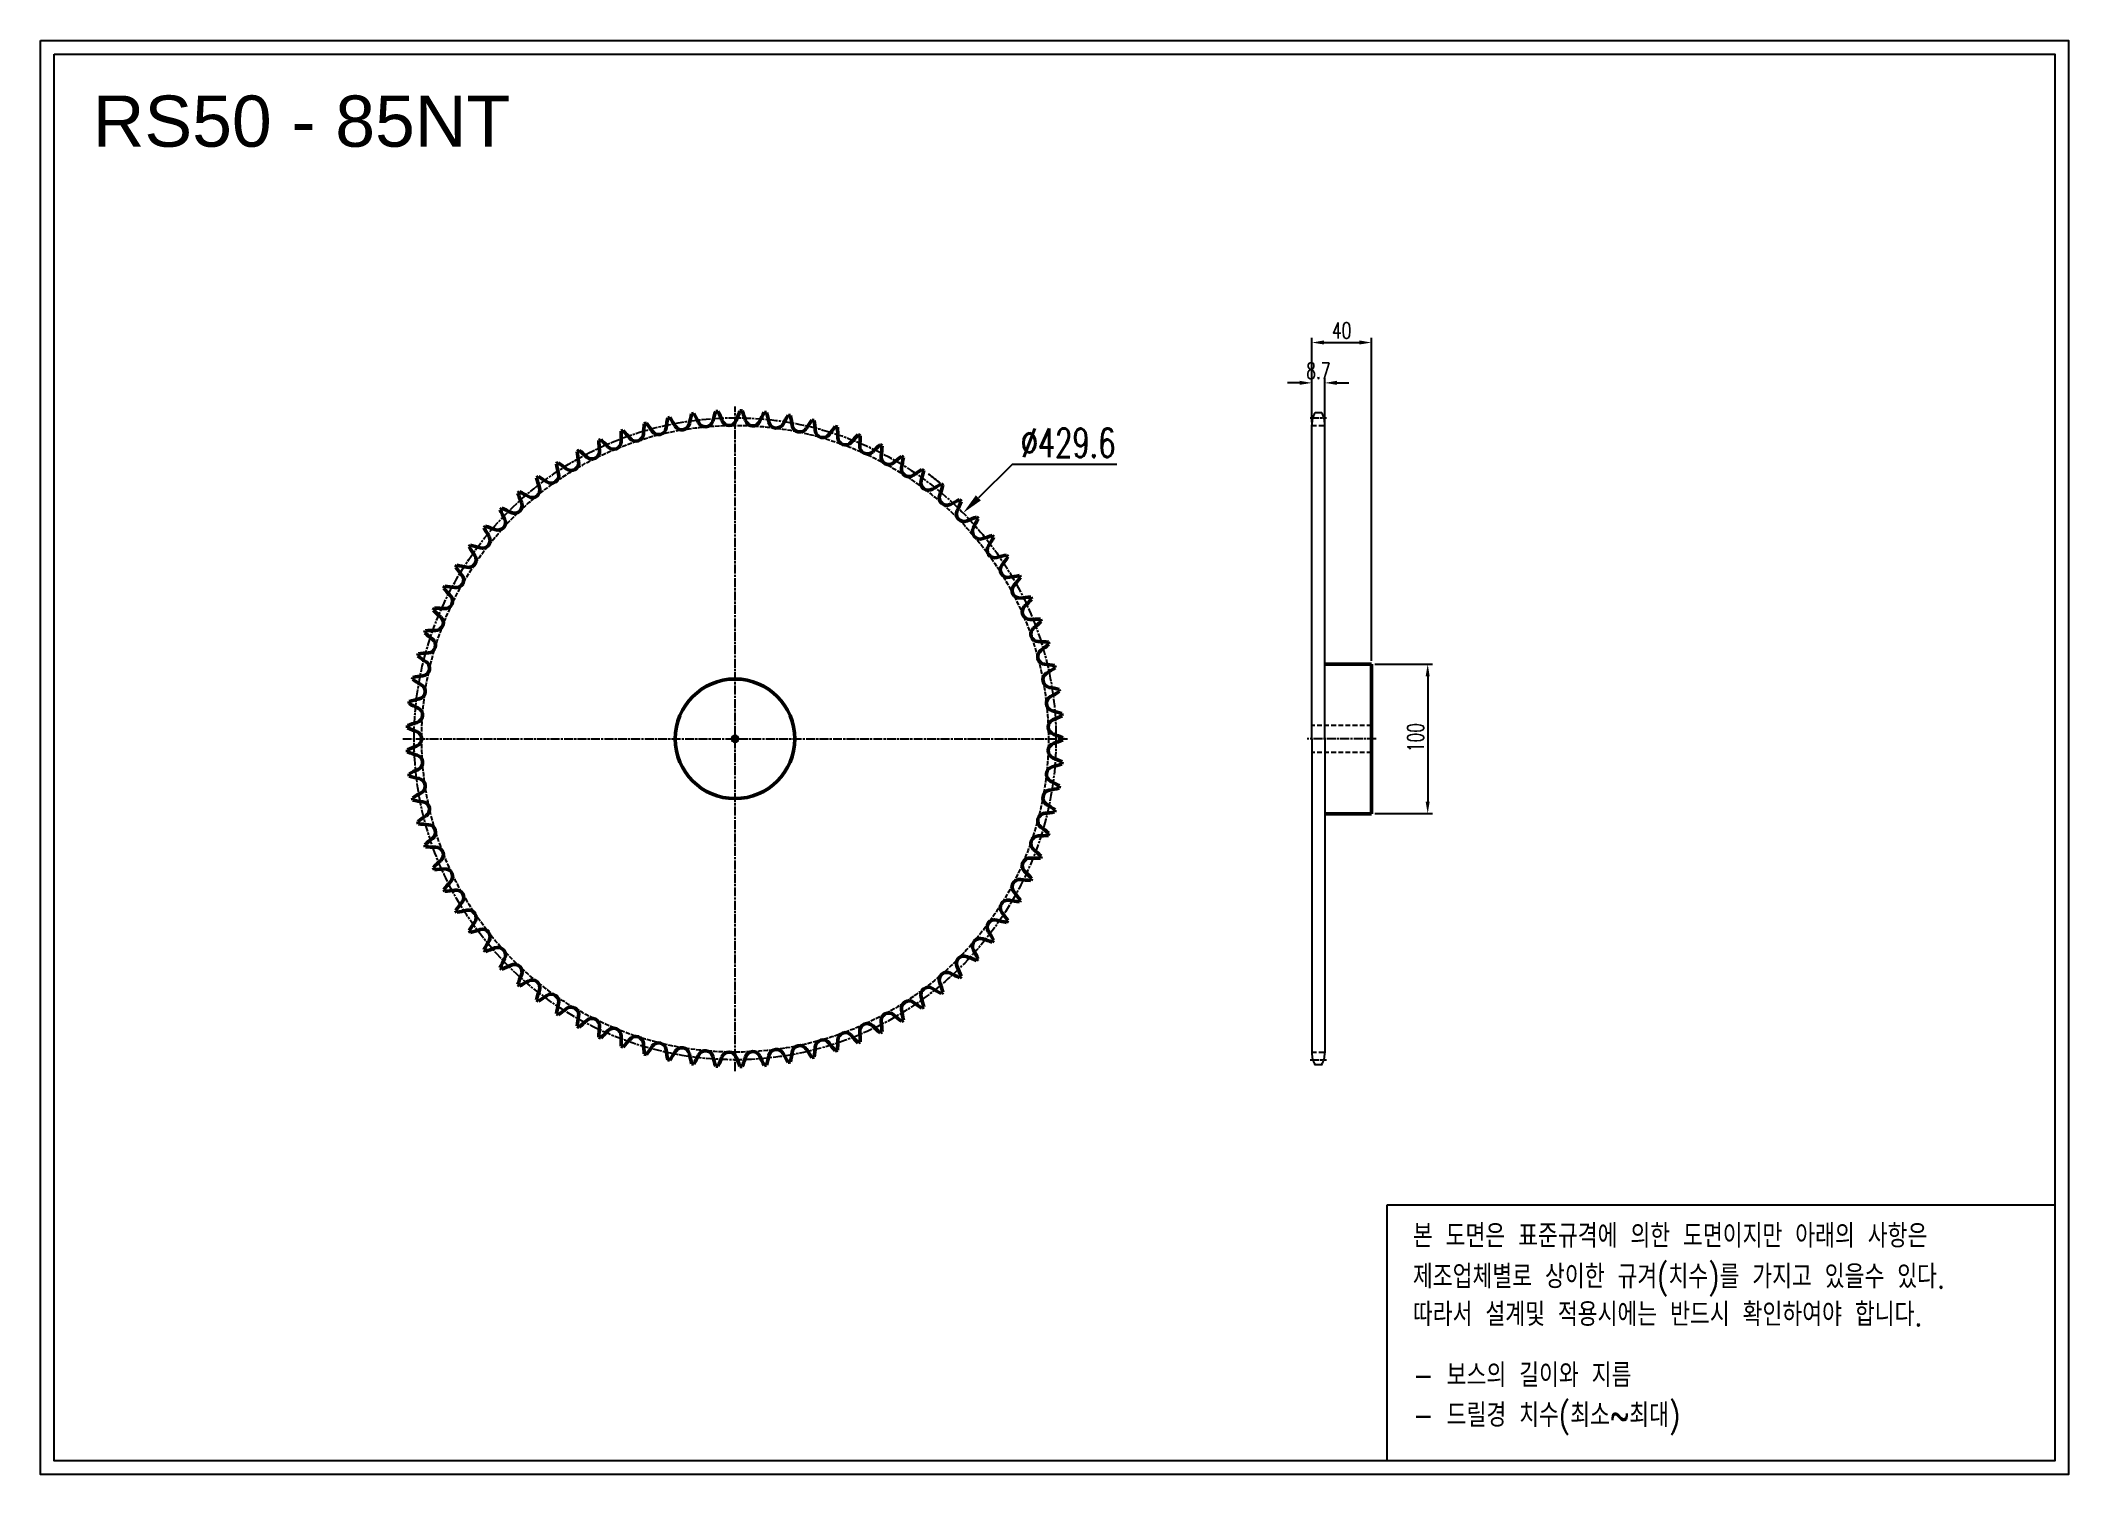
# Model space of a CAD drawing. Header units: millimetres. Extents: x 9383 to 10740, y 4739 to 5699.
import ezdxf

# ---------------------------------------------------------------- set-up
doc = ezdxf.new("R2010")
doc.units = ezdxf.units.MM
for name, pattern in [('AM_ISO02W050', [7.5, 6, -1.5]), ('AM_ISO02W050x2', [3.75, 3, -0.75]), ('AM_ISO08W050', [18, 12, -1.5, 3, -1.5]), ('AM_ISO08W050x2', [9, 6, -0.75, 1.5, -0.75]), ('HIDDEN', [9.525, 6.35, -3.175])]:
    doc.linetypes.add(name, pattern=pattern)
doc.layers.add('13', color=7, linetype='Continuous', lineweight=50, plot=False)
for name, color, linetype, lineweight in [('22', 30, 'AM_ISO08W050', 25), ('23', 40, 'AM_ISO08W050', 25), ('AM_0N', 7, 'Continuous', 50), ('AM_3N', 6, 'AM_ISO02W050', 25), ('VIS', 7, 'Continuous', 50)]:
    doc.layers.add(name, color=color, linetype=linetype, lineweight=lineweight)
doc.layers.add('HL', color=2, linetype='HIDDEN')
doc.layers.add('S-DIM', color=7, linetype='Continuous')
doc.styles.add('HAN', font='ROMANS.shx', dxfattribs={"width": 0.7, "bigfont": 'whgtxt.shx'})
doc.styles.add('HSG', font='SIMPLEX.shx', dxfattribs={"width": 0.7, "bigfont": 'HSG.shx'})
doc.styles.get("Standard").update_dxf_attribs({"font": 'arial.ttf'})
doc.dimstyles.new('APP23', dxfattribs={"dimscale": 4.5, "dimtxt": 2.4, "dimasz": 1.8, "dimexe": 0.7, "dimexo": 0.5, "dimgap": 0.6, "dimtad": 1, "dimtoh": 1, "dimdec": 1, "dimrnd": 0.01, "dimzin": 9, "dimdsep": 46, "dimtxsty": 'HSG', "dimcen": 0, "dimclrd": 1, "dimclre": 1, "dimclrt": 256, "dimazin": 2, "dimtp": 1, "dimtm": 1, "dimtfac": 0.5, "dimtdec": 1, "dimtix": 1, "dimtofl": 0, "dimtmove": 0, "dimatfit": 3, "dimfxl": 0, "dimtvp": 1, "dimtolj": 2, "dimlwd": -1, "dimlwe": -1, "dimarcsym": 0})

# ---------------------------------------------------------------- blocks, each defined once
blk = doc.blocks.new('*D1')
at = {"layer": 'Defpoints', "color": 0, "transparency": 16777216}
for p in [(10242.3, 5469.7), (10233.6, 5441.2), (10242.3, 5441.2)]:
    blk.add_point(p, dxfattribs=at)
at = {"layer": 'S-DIM', "color": 1, "transparency": 16777216}
for p, q in [((10225.5, 5469.7), (10217.4, 5469.7)), ((10233.6, 5443.5), (10233.6, 5472.9)), ((10242.3, 5443.5), (10242.3, 5472.9)), ((10250.4, 5469.7), (10258.5, 5469.7))]:
    blk.add_line(p, q, dxfattribs=at)
for points in [[(10225.5, 5471.1), (10225.5, 5468.4), (10233.6, 5469.7)], [(10250.4, 5471.1), (10250.4, 5468.4), (10242.3, 5469.7)]]:
    blk.add_solid(points, dxfattribs=at)
at = {"layer": 'S-DIM', "transparency": 16777216, "insert": (10238, 5477.8), "char_height": 10.8, "attachment_point": 5, "style": 'HSG'}
blk.add_mtext('\\A2;8.7', dxfattribs=at)
blk = doc.blocks.new('*D2')
at = {"layer": 'Defpoints', "color": 0, "transparency": 16777216}
for p in [(10273.6, 5496.7), (10233.6, 5441.2), (10273.6, 5281.4)]:
    blk.add_point(p, dxfattribs=at)
at = {"layer": 'S-DIM', "color": 1, "transparency": 16777216}
for p, q in [((10233.6, 5443.5), (10233.6, 5499.9)), ((10273.6, 5283.6), (10273.6, 5499.9)), ((10241.7, 5496.7), (10265.5, 5496.7))]:
    blk.add_line(p, q, dxfattribs=at)
for points in [[(10241.7, 5498.1), (10241.7, 5495.4), (10233.6, 5496.7)], [(10265.5, 5498.1), (10265.5, 5495.4), (10273.6, 5496.7)]]:
    blk.add_solid(points, dxfattribs=at)
at = {"layer": 'S-DIM', "transparency": 16777216, "insert": (10253.6, 5504.8), "char_height": 10.8, "attachment_point": 5, "style": 'HSG'}
blk.add_mtext('\\A2;40', dxfattribs=at)
blk = doc.blocks.new('*D3')
at = {"layer": 'Defpoints', "color": 0, "transparency": 16777216}
for p in [(10273.6, 5281.4), (10273.6, 5181.4), (10311.2, 5181.4)]:
    blk.add_point(p, dxfattribs=at)
at = {"layer": 'S-DIM', "color": 1, "transparency": 16777216}
for p, q in [((10275.9, 5281.4), (10314.3, 5281.4)), ((10311.2, 5273.3), (10311.2, 5189.5)), ((10275.9, 5181.4), (10314.3, 5181.4))]:
    blk.add_line(p, q, dxfattribs=at)
for points in [[(10309.8, 5273.3), (10312.5, 5273.3), (10311.2, 5281.4)], [(10309.8, 5189.5), (10312.5, 5189.5), (10311.2, 5181.4)]]:
    blk.add_solid(points, dxfattribs=at)
at = {"layer": 'S-DIM', "transparency": 16777216, "insert": (10303.1, 5232.3), "char_height": 10.8, "attachment_point": 5, "rotation": 90, "style": 'HSG'}
blk.add_mtext('\\A2;100', dxfattribs=at)

msp = doc.modelspace()

# ---------------------------------------------------------------- linework, layer by layer
for p, q in [((10240.22, 5449.63), (10235.77, 5449.63)), ((10233.64, 5231.37), (10233.64, 5441.7)), ((10242.34, 5231.37), (10242.34, 5441.7)), ((10233.64, 5231.37), (10233.64, 5021.33)), ((10242.34, 5231.37), (10242.34, 5021.33)), ((10240.22, 5013.4), (10235.77, 5013.4))]:
    msp.add_line(p, q)
for points in [[(9382.8, 5698.81), (10740.02, 5698.81), (10740.02, 4739.16), (9382.8, 4739.16)], [(9391.94, 5689.67), (10730.88, 5689.67), (10730.88, 4748.3), (9391.94, 4748.3)]]:
    msp.add_lwpolyline(points, close=True)
at = {"color": 6}
msp.add_lwpolyline([(10283.98, 4919.51), (10730.88, 4919.51), (10730.88, 4748.3), (10283.98, 4748.3)], close=True, dxfattribs=at)
for centre, start, end in [((10249.52, 5441.7), 150, 180), ((10226.47, 5441.7), 0, 30), ((10249.52, 5021.33), 180, 210), ((10226.47, 5021.33), 330, 0)]:
    msp.add_arc(centre, 15.87, start, end)
at = {"layer": '13', "color": 4}
for p, q in [((9845.85, 5229.76), (9849.35, 5233.26)), ((9845.85, 5233.26), (9849.35, 5229.76))]:
    msp.add_line(p, q, dxfattribs=at)
msp.add_circle((9847.6, 5231.51), 1.75, dxfattribs=at)
at = {"layer": '22', "linetype": 'AM_ISO08W050x2'}
for p, q in [((10232.46, 5446.32), (10243.52, 5446.32)), ((10276.67, 5231.37), (10230.62, 5231.37)), ((10232.46, 5016.71), (10243.52, 5016.71))]:
    msp.add_line(p, q, dxfattribs=at)
at = {"layer": '23', "linetype": 'AM_ISO08W050x2'}
for p, q in [((9847.6, 5009.09), (9847.6, 5453.94)), ((9625.17, 5231.51), (10070.02, 5231.51))]:
    msp.add_line(p, q, dxfattribs=at)
msp.add_circle((9847.6, 5231.51), 214.81, dxfattribs=at)
at = {"layer": 'AM_0N'}
msp.add_circle((9847.6, 5231.51), 40, dxfattribs=at)
for centre, radius, start, end in [((9847.6, 5231.51), 219.42, 105.68977, 106.07494), ((9704.61, 5377.55), 106.07, 34.29412, 37.93948), ((9906.9, 5427.1), 106.07, 169.58993, 173.23529), ((9847.6, 5231.51), 219.42, 101.45448, 101.83964), ((9715.78, 5387.71), 106.07, 30.05882, 33.70419), ((9921.19, 5422.19), 106.07, 165.35464, 169), ((9847.6, 5231.51), 219.42, 97.21918, 97.60435), ((9727.68, 5397.02), 106.07, 25.82353, 29.46889), ((9827.77, 5445.46), 5.13, 205.82353, 344.76471), ((9935.07, 5416.24), 106.07, 161.11934, 164.76471), ((9847.6, 5231.51), 219.42, 92.98389, 93.36905), ((9740.23, 5405.42), 106.07, 21.58824, 25.2336), ((9843.63, 5446.34), 5.13, 201.58824, 340.52941), ((9948.47, 5409.27), 106.07, 156.88405, 160.52941), ((9847.6, 5231.51), 219.42, 88.74859, 89.13376), ((9753.36, 5412.88), 106.07, 17.35294, 20.99831), ((9859.5, 5446.04), 5.13, 197.35294, 336.29412), ((9961.32, 5401.34), 106.07, 152.64875, 156.29412), ((9847.6, 5231.51), 219.42, 84.5133, 84.89847), ((9767.02, 5419.34), 106.07, 13.11765, 16.76301), ((9875.32, 5444.58), 5.13, 193.11765, 332.05882), ((9973.55, 5392.47), 106.07, 148.41346, 152.05882), ((9847.6, 5231.51), 219.42, 80.27801, 80.66317), ((9781.11, 5424.78), 106.07, 8.88235, 12.52772), ((9985.1, 5382.73), 106.07, 144.17817, 147.82353), ((9847.6, 5231.51), 219.42, 76.04271, 76.42788), ((9795.56, 5429.16), 106.07, 4.64706, 8.29242), ((9847.6, 5231.51), 219.42, 114.16036, 114.54552), ((9862.43, 5435.36), 106.07, 182.29581, 185.94118), ((9684.66, 5354.89), 106.07, 42.76471, 46.41007), ((9766.29, 5430.4), 5.13, 222.76471, 1.70588), ((9877.45, 5433.71), 106.07, 178.06052, 181.70588), ((9847.6, 5231.51), 219.42, 109.92506, 110.31023), ((9694.21, 5366.59), 106.07, 38.52941, 42.17478), ((9781.2, 5435.86), 5.13, 218.52941, 357.47059), ((9892.3, 5430.95), 106.07, 173.82522, 177.47059), ((9796.48, 5440.2), 5.13, 214.29412, 353.23529), ((9812.03, 5443.41), 5.13, 210.05882, 349), ((9890.97, 5441.95), 5.13, 188.88235, 327.82353), ((9906.4, 5438.17), 5.13, 184.64706, 323.58824), ((9995.89, 5372.16), 106.07, 139.94287, 143.58824), ((9847.6, 5231.51), 219.42, 71.80742, 72.19258), ((9810.3, 5432.47), 106.07, 0.41176, 4.05713), ((9921.5, 5433.26), 5.13, 180.41176, 319.35294), ((10005.87, 5360.83), 106.07, 135.70758, 139.35294), ((9847.6, 5231.51), 219.42, 67.57212, 67.95729), ((9825.24, 5434.67), 106.07, 356.17647, 359.82183), ((9847.6, 5231.51), 219.42, 122.63095, 123.01611), ((9832.24, 5435.32), 106.07, 190.7664, 194.41176), ((9668.26, 5329.54), 106.07, 51.23529, 54.88066), ((9737.88, 5416.25), 5.13, 231.23529, 10.17647), ((9847.6, 5231.51), 219.42, 118.39565, 118.78082), ((9847.34, 5435.9), 106.07, 186.53111, 190.17647), ((9675.99, 5342.52), 106.07, 47, 50.64536), ((9751.83, 5423.85), 5.13, 227, 5.94118), ((9936.2, 5427.26), 5.13, 176.17647, 315.11765), ((10014.99, 5348.79), 106.07, 131.47228, 135.11765), ((9847.6, 5231.51), 219.42, 63.33683, 63.72199), ((9950.41, 5420.18), 5.13, 171.94118, 310.88235), ((9840.31, 5435.77), 106.07, 351.94118, 355.58654), ((10023.19, 5336.1), 106.07, 127.23699, 130.88235), ((9847.6, 5231.51), 219.42, 59.10153, 59.4867), ((9855.41, 5435.75), 106.07, 347.70588, 351.35125), ((9847.6, 5231.51), 219.42, 126.86624, 127.25141), ((9817.23, 5433.63), 106.07, 195.00169, 198.64706), ((9661.51, 5316.03), 106.07, 55.47059, 59.11595), ((9724.54, 5407.64), 5.13, 235.47059, 14.41176), ((9964.06, 5412.07), 5.13, 167.70588, 306.64706), ((10030.44, 5322.85), 106.07, 123.00169, 126.64706), ((9977.08, 5402.98), 5.13, 163.47059, 302.41176), ((9870.47, 5434.61), 106.07, 343.47059, 347.11595), ((9847.6, 5231.51), 219.42, 54.86624, 55.25141), ((10036.68, 5309.1), 106.07, 118.7664, 122.41176), ((9847.6, 5231.51), 219.42, 50.63095, 51.01611), ((9699.94, 5387.6), 5.13, 243.94118, 22.88235), ((9847.6, 5231.51), 219.42, 131.10153, 131.4867), ((9802.39, 5430.84), 106.07, 199.23699, 202.88235), ((9655.78, 5302.06), 106.07, 59.70588, 63.35125), ((9711.87, 5398.07), 5.13, 239.70588, 18.64706), ((9989.39, 5392.95), 5.13, 159.23529, 298.17647), ((9885.41, 5432.37), 106.07, 339.23529, 342.88066), ((10041.9, 5294.92), 106.07, 114.53111, 118.17647), ((9900.14, 5429.03), 106.07, 335, 338.64536), ((9847.6, 5231.51), 219.42, 46.39565, 46.78082), ((9688.82, 5376.26), 5.13, 248.17647, 27.11765), ((9847.6, 5231.51), 219.42, 135.33683, 135.72199), ((9787.79, 5426.95), 106.07, 203.47228, 207.11765), ((9651.09, 5287.7), 106.07, 63.94118, 67.58654), ((10000.92, 5382.03), 5.13, 155, 293.94118), ((10046.05, 5280.4), 106.07, 110.29581, 113.94118), ((9914.59, 5424.61), 106.07, 330.76471, 334.41007), ((9847.6, 5231.51), 219.42, 42.16036, 42.54552), ((9847.6, 5231.51), 219.42, 143.80742, 144.19258), ((9644.96, 5258.14), 106.07, 72.41176, 76.05713), ((9678.56, 5364.14), 5.13, 252.41176, 31.35294), ((9847.6, 5231.51), 219.42, 139.57212, 139.95729), ((9773.52, 5422), 106.07, 207.70758, 211.35294), ((9647.48, 5273.03), 106.07, 68.17647, 71.82183), ((10011.62, 5370.3), 5.13, 150.76471, 289.70588), ((10049.12, 5265.61), 106.07, 106.06052, 109.70588), ((9928.66, 5419.13), 106.07, 326.52941, 330.17478), ((9847.6, 5231.51), 219.42, 37.92506, 38.31023), ((9847.6, 5231.51), 219.42, 148.04271, 148.42788), ((9643.54, 5243.1), 106.07, 76.64706, 80.29242), ((9669.23, 5351.3), 5.13, 256.64706, 35.58824), ((9759.66, 5416.01), 106.07, 211.94287, 215.58824), ((10021.42, 5357.81), 5.13, 146.52941, 285.47059), ((10051.09, 5250.63), 106.07, 101.82522, 105.47059), ((10030.28, 5344.62), 5.13, 142.29412, 281.23529), ((9942.3, 5412.63), 106.07, 322.29412, 325.93948), ((9847.6, 5231.51), 219.42, 33.68977, 34.07494), ((9660.87, 5337.8), 5.13, 260.88235, 39.82353), ((9746.27, 5409.01), 106.07, 216.17817, 219.82353), ((10051.94, 5235.55), 106.07, 97.58993, 101.23529), ((10038.13, 5330.82), 5.13, 138.05882, 277), ((9955.42, 5405.15), 106.07, 318.05882, 321.70419), ((9847.6, 5231.51), 219.42, 29.45448, 29.83964), ((9847.6, 5231.51), 219.42, 152.27801, 152.66317), ((9733.44, 5401.04), 106.07, 220.41346, 224.05882), ((9653.53, 5323.72), 5.13, 265.11765, 44.05882), ((9643.25, 5228), 106.07, 80.88235, 84.52772), ((10051.68, 5220.45), 106.07, 93.35464, 97), ((9967.94, 5396.71), 106.07, 313.82353, 317.46889), ((9847.6, 5231.51), 219.42, 25.21918, 25.60435), ((9847.6, 5231.51), 219.42, 156.5133, 156.89847), ((9721.23, 5392.15), 106.07, 224.64875, 228.29412), ((9644.06, 5212.92), 106.07, 85.11765, 88.76301), ((9647.25, 5309.13), 5.13, 269.35294, 48.29412), ((10044.94, 5316.48), 5.13, 133.82353, 272.76471), ((10050.31, 5205.41), 106.07, 89.11934, 92.76471), ((9979.82, 5387.37), 106.07, 309.58824, 313.2336), ((9847.6, 5231.51), 219.42, 20.98389, 21.36905), ((9847.6, 5231.51), 219.42, 160.74859, 161.13376), ((9709.71, 5382.38), 106.07, 228.88405, 232.52941), ((9645.99, 5197.94), 106.07, 89.35294, 92.99831), ((9642.06, 5294.12), 5.13, 273.58824, 52.52941), ((10050.68, 5301.67), 5.13, 129.58824, 268.52941), ((10047.83, 5190.51), 106.07, 84.88405, 88.52941), ((9990.96, 5377.18), 106.07, 305.35294, 308.99831), ((9847.6, 5231.51), 219.42, 16.74859, 17.13376), ((9847.6, 5231.51), 219.42, 164.98389, 165.36905), ((9698.95, 5371.78), 106.07, 233.11934, 236.76471), ((9649.02, 5183.14), 106.07, 93.58824, 97.2336), ((9638, 5278.77), 5.13, 277.82353, 56.76471), ((10055.31, 5286.48), 5.13, 125.35294, 264.29412), ((10044.25, 5175.83), 106.07, 80.64875, 84.29412), ((9847.6, 5231.51), 219.42, 12.5133, 12.89847), ((9847.6, 5231.51), 219.42, 169.21918, 169.60435), ((9688.99, 5360.42), 106.07, 237.35464, 241), ((9653.14, 5168.61), 106.07, 97.82353, 101.46889), ((9635.08, 5263.16), 5.13, 282.05882, 61), ((10058.8, 5270.99), 5.13, 121.11765, 260.05882), ((10001.33, 5366.2), 106.07, 301.11765, 304.76301), ((9847.6, 5231.51), 219.42, 173.45448, 173.83964), ((9679.91, 5348.36), 106.07, 241.58993, 245.23529), ((9658.31, 5154.42), 106.07, 102.05882, 105.70419), ((10061.14, 5255.29), 5.13, 116.88235, 255.82353), ((10039.6, 5161.46), 106.07, 76.41346, 80.05882), ((10010.86, 5354.47), 106.07, 296.88235, 300.52772), ((9847.6, 5231.51), 219.42, 8.27801, 8.66317), ((9847.6, 5231.51), 219.42, 177.68977, 178.07494), ((9671.74, 5335.65), 106.07, 245.82522, 249.47059), ((9664.53, 5140.65), 106.07, 106.29412, 109.93948), ((9633.33, 5247.38), 5.13, 286.29412, 65.23529), ((10062.31, 5239.45), 5.13, 112.64706, 251.58824), ((10033.9, 5147.47), 106.07, 72.17817, 75.82353), ((10019.49, 5342.08), 106.07, 292.64706, 296.29242), ((9847.6, 5231.51), 219.42, 4.04271, 4.42788), ((9671.74, 5127.38), 106.07, 110.52941, 114.17478), ((9632.74, 5231.51), 5.13, 290.52941, 69.47059), ((10062.31, 5223.58), 5.13, 108.41176, 247.35294), ((10027.19, 5133.94), 106.07, 67.94287, 71.58824), ((10027.19, 5329.08), 106.07, 288.41176, 292.05713), ((9847.6, 5231.51), 219.42, 359.80742, 0.19258), ((9847.6, 5231.51), 219.42, 181.92506, 182.31023), ((9664.53, 5322.38), 106.07, 250.06052, 253.70588), ((9633.33, 5215.65), 5.13, 294.76471, 73.70588), ((10061.14, 5207.74), 5.13, 104.17647, 243.11765), ((10033.9, 5315.55), 106.07, 284.17647, 287.82183), ((10019.49, 5120.95), 106.07, 63.70758, 67.35294), ((9847.6, 5231.51), 219.42, 355.57212, 355.95729), ((9679.91, 5114.67), 106.07, 114.76471, 118.41007), ((9847.6, 5231.51), 219.42, 186.16036, 186.54552), ((9658.31, 5308.61), 106.07, 254.29581, 257.94118), ((9635.08, 5199.87), 5.13, 299, 77.94118), ((10039.6, 5301.57), 106.07, 279.94118, 283.58654), ((10010.86, 5108.56), 106.07, 59.47228, 63.11765), ((9847.6, 5231.51), 219.42, 351.33683, 351.72199), ((9688.99, 5102.61), 106.07, 119, 122.64536), ((9847.6, 5231.51), 219.42, 190.39565, 190.78082), ((9653.14, 5294.42), 106.07, 258.53111, 262.17647), ((9638, 5184.26), 5.13, 303.23529, 82.17647), ((10058.8, 5192.03), 5.13, 99.94118, 238.88235), ((10001.33, 5096.83), 106.07, 55.23699, 58.88235), ((9698.95, 5091.25), 106.07, 123.23529, 126.88066), ((9847.6, 5231.51), 219.42, 194.63095, 195.01611), ((9649.02, 5279.89), 106.07, 262.7664, 266.41176), ((9642.06, 5168.91), 5.13, 307.47059, 86.41176), ((10055.31, 5176.54), 5.13, 95.70588, 234.64706), ((9990.96, 5085.85), 106.07, 51.00169, 54.64706), ((10044.25, 5287.19), 106.07, 275.70588, 279.35125), ((9847.6, 5231.51), 219.42, 347.10153, 347.4867), ((9709.71, 5080.65), 106.07, 127.47059, 131.11595), ((9847.6, 5231.51), 219.42, 198.86624, 199.25141), ((9645.99, 5265.09), 106.07, 267.00169, 270.64706), ((9647.25, 5153.9), 5.13, 311.70588, 90.64706), ((10050.68, 5161.35), 5.13, 91.47059, 230.41176), ((10047.83, 5272.52), 106.07, 271.47059, 275.11595), ((9847.6, 5231.51), 219.42, 342.86624, 343.25141), ((9721.23, 5070.88), 106.07, 131.70588, 135.35125), ((9847.6, 5231.51), 219.42, 203.10153, 203.4867), ((9644.06, 5250.11), 106.07, 271.23699, 274.88235), ((9653.53, 5139.31), 5.13, 315.94118, 94.88235), ((10044.94, 5146.55), 5.13, 87.23529, 226.17647), ((10050.31, 5257.62), 106.07, 267.23529, 270.88066), ((9979.82, 5075.66), 106.07, 46.7664, 50.41176), ((9847.6, 5231.51), 219.42, 338.63095, 339.01611), ((9733.44, 5061.98), 106.07, 135.94118, 139.58654), ((9847.6, 5231.51), 219.42, 207.33683, 207.72199), ((9643.25, 5235.03), 106.07, 275.47228, 279.11765), ((9660.87, 5125.23), 5.13, 320.17647, 99.11765), ((10038.13, 5132.21), 5.13, 83, 221.94118), ((10051.68, 5242.58), 106.07, 263, 266.64536), ((9967.94, 5066.32), 106.07, 42.53111, 46.17647), ((9847.6, 5231.51), 219.42, 334.39565, 334.78082), ((9746.27, 5054.02), 106.07, 140.17647, 143.82183), ((9643.54, 5219.93), 106.07, 279.70758, 283.35294), ((9669.23, 5111.73), 5.13, 324.41176, 103.35294), ((10030.28, 5118.41), 5.13, 78.76471, 217.70588), ((10051.94, 5227.48), 106.07, 258.76471, 262.41007), ((9955.42, 5057.88), 106.07, 38.29581, 41.94118), ((9847.6, 5231.51), 219.42, 330.16036, 330.54552), ((9847.6, 5231.51), 219.42, 211.57212, 211.95729), ((9759.66, 5047.02), 106.07, 144.41176, 148.05713), ((9644.96, 5204.89), 106.07, 283.94287, 287.58824), ((9678.56, 5098.89), 5.13, 328.64706, 107.58824), ((10021.42, 5105.22), 5.13, 74.52941, 213.47059), ((10051.09, 5212.4), 106.07, 254.52941, 258.17478), ((9942.3, 5050.39), 106.07, 34.06052, 37.70588), ((9847.6, 5231.51), 219.42, 325.92506, 326.31023), ((9847.6, 5231.51), 219.42, 215.80742, 216.19258), ((9773.52, 5041.03), 106.07, 148.64706, 152.29242), ((9847.6, 5231.51), 219.42, 220.04271, 220.42788), ((9647.48, 5190), 106.07, 288.17817, 291.82353), ((9688.82, 5086.76), 5.13, 332.88235, 111.82353), ((10011.62, 5092.73), 5.13, 70.29412, 209.23529), ((9914.59, 5038.42), 106.07, 25.58993, 29.23529), ((10049.12, 5197.42), 106.07, 250.29412, 253.93948), ((9928.66, 5043.89), 106.07, 29.82522, 33.47059), ((9847.6, 5231.51), 219.42, 321.68977, 322.07494), ((9787.79, 5036.08), 106.07, 152.88235, 156.52772), ((9847.6, 5231.51), 219.42, 224.27801, 224.66317), ((9651.09, 5175.33), 106.07, 292.41346, 296.05882), ((9699.94, 5075.43), 5.13, 337.11765, 116.05882), ((10000.92, 5081), 5.13, 66.05882, 205), ((9900.14, 5034), 106.07, 21.35464, 25), ((10046.05, 5182.63), 106.07, 246.05882, 249.70419), ((9847.6, 5231.51), 219.42, 317.45448, 317.83964), ((9802.39, 5032.19), 106.07, 157.11765, 160.76301), ((9847.6, 5231.51), 219.42, 228.5133, 228.89847), ((9655.78, 5160.97), 106.07, 296.64875, 300.29412), ((9711.87, 5064.95), 5.13, 341.35294, 120.29412), ((9817.23, 5029.4), 106.07, 161.35294, 164.99831), ((9977.08, 5060.05), 5.13, 57.58824, 196.52941), ((10036.68, 5153.93), 106.07, 237.58824, 241.2336), ((9989.39, 5070.08), 5.13, 61.82353, 200.76471), ((9885.41, 5030.66), 106.07, 17.11934, 20.76471), ((10041.9, 5168.11), 106.07, 241.82353, 245.46889), ((9847.6, 5231.51), 219.42, 313.21918, 313.60435), ((9847.6, 5231.51), 219.42, 232.74859, 233.13376), ((9661.51, 5147), 106.07, 300.88405, 304.52941), ((9724.54, 5055.39), 5.13, 345.58824, 124.52941), ((9832.24, 5027.71), 106.07, 165.58824, 169.2336), ((9668.26, 5133.48), 106.07, 305.11934, 308.76471), ((9737.88, 5046.78), 5.13, 349.82353, 128.76471), ((9964.06, 5050.96), 5.13, 53.35294, 192.29412), ((9855.41, 5027.28), 106.07, 8.64875, 12.29412), ((10030.44, 5140.18), 106.07, 233.35294, 236.99831), ((9870.47, 5028.42), 106.07, 12.88405, 16.52941), ((9847.6, 5231.51), 219.42, 304.74859, 305.13376), ((9847.6, 5231.51), 219.42, 308.98389, 309.36905), ((9847.6, 5231.51), 219.42, 236.98389, 237.36905), ((9847.34, 5027.13), 106.07, 169.82353, 173.46889), ((9847.6, 5231.51), 219.42, 241.21918, 241.60435), ((9675.99, 5120.51), 106.07, 309.35464, 313), ((9751.83, 5039.18), 5.13, 354.05882, 133), ((9862.43, 5027.67), 106.07, 174.05882, 177.70419), ((9684.66, 5108.14), 106.07, 313.58993, 317.23529), ((9766.29, 5032.63), 5.13, 358.29412, 137.23529), ((9936.2, 5035.77), 5.13, 44.88235, 183.82353), ((9825.24, 5028.36), 106.07, 0.17817, 3.82353), ((10014.99, 5114.24), 106.07, 224.88235, 228.52772), ((9847.6, 5231.51), 219.42, 296.27801, 296.66317), ((9950.41, 5042.85), 5.13, 49.11765, 188.05882), ((9840.31, 5027.26), 106.07, 4.41346, 8.05882), ((10023.19, 5126.92), 106.07, 229.11765, 232.76301), ((9847.6, 5231.51), 219.42, 300.5133, 300.89847), ((9847.6, 5231.51), 219.42, 245.45448, 245.83964), ((9877.45, 5029.32), 106.07, 178.29412, 181.93948), ((9847.6, 5231.51), 219.42, 249.68977, 250.07494), ((9694.21, 5096.44), 106.07, 317.82522, 321.47059), ((9781.2, 5027.17), 5.13, 2.52941, 141.47059), ((9892.3, 5032.08), 106.07, 182.52941, 186.17478), ((9704.61, 5085.48), 106.07, 322.06052, 325.70588), ((9796.48, 5022.83), 5.13, 6.76471, 145.70588), ((9906.9, 5035.92), 106.07, 186.76471, 190.41007), ((9715.78, 5075.32), 106.07, 326.29581, 329.94118), ((9812.03, 5019.62), 5.13, 11, 149.94118), ((9827.77, 5017.57), 5.13, 15.23529, 154.17647), ((9843.63, 5016.69), 5.13, 19.47059, 158.41176), ((9859.5, 5016.99), 5.13, 23.70588, 162.64706), ((9875.32, 5018.45), 5.13, 27.94118, 166.88235), ((9781.11, 5038.25), 106.07, 347.47228, 351.11765), ((9890.97, 5021.08), 5.13, 32.17647, 171.11765), ((9985.1, 5080.3), 106.07, 212.17647, 215.82183), ((9795.56, 5033.87), 106.07, 351.70758, 355.35294), ((9906.4, 5024.86), 5.13, 36.41176, 175.35294), ((9995.89, 5090.86), 106.07, 216.41176, 220.05713), ((9847.6, 5231.51), 219.42, 287.80742, 288.19258), ((9810.3, 5030.56), 106.07, 355.94287, 359.58824), ((9921.5, 5029.76), 5.13, 40.64706, 179.58824), ((10005.87, 5102.2), 106.07, 220.64706, 224.29242), ((9847.6, 5231.51), 219.42, 292.04271, 292.42788), ((9847.6, 5231.51), 219.42, 253.92506, 254.31023), ((9847.6, 5231.51), 219.42, 258.16036, 258.54552), ((9921.19, 5040.84), 106.07, 191, 194.64536), ((9847.6, 5231.51), 219.42, 262.39565, 262.78082), ((9727.68, 5066.01), 106.07, 330.53111, 334.17647), ((9935.07, 5046.79), 106.07, 195.23529, 198.88066), ((9847.6, 5231.51), 219.42, 266.63095, 267.01611), ((9740.23, 5057.61), 106.07, 334.7664, 338.41176), ((9948.47, 5053.76), 106.07, 199.47059, 203.11595), ((9847.6, 5231.51), 219.42, 270.86624, 271.25141), ((9753.36, 5050.15), 106.07, 339.00169, 342.64706), ((9961.32, 5061.69), 106.07, 203.70588, 207.35125), ((9847.6, 5231.51), 219.42, 275.10153, 275.4867), ((9767.02, 5043.69), 106.07, 343.23699, 346.88235), ((9973.55, 5070.56), 106.07, 207.94118, 211.58654), ((9847.6, 5231.51), 219.42, 279.33683, 279.72199), ((9847.6, 5231.51), 219.42, 283.57212, 283.95729)]:
    msp.add_arc(centre, radius, start, end, dxfattribs=at)
at = {"layer": 'AM_3N', "linetype": 'AM_ISO02W050x2'}
msp.add_circle((9847.6, 5231.51), 209.73, dxfattribs=at)
at = {"layer": 'HL', "ltscale": 0.5}
for p, q in [((10233.64, 5441.24), (10242.34, 5441.24)), ((10273.64, 5240.37), (10233.64, 5240.37)), ((10273.64, 5222.37), (10233.64, 5222.37)), ((10233.64, 5021.79), (10242.34, 5021.79))]:
    msp.add_line(p, q, dxfattribs=at)
at = {"layer": 'S-DIM', "color": 1}
for p, q in [((10033.09, 5415.15), (10010.49, 5392.77)), ((10103.17, 5415.15), (10033.09, 5415.15))]:
    msp.add_line(p, q, dxfattribs=at)
msp.add_arc((9847.6, 5231.51), 219.42, 51.17469, 53.82177, dxfattribs=at)
msp.add_solid([(10008.8, 5394.48), (10012.18, 5391.06), (10000.25, 5382.64)], dxfattribs=at)
at = {"layer": 'VIS'}
for p, q in [((10273.64, 5281.37), (10242.34, 5281.37)), ((10273.64, 5281.37), (10273.64, 5181.37)), ((10273.64, 5181.37), (10242.34, 5181.37))]:
    msp.add_line(p, q, dxfattribs=at)

# ---------------------------------------------------------------- texts
msp.add_text('RS50 - 85NT', height=34.2732).set_placement((9417.75, 5627.75))
at = {"color": 6, "style": 'HAN', "width": 0.8}
for s, p in [('본 도면은 표준규격에 의한 도면이지만 아래의 사항은', (10301.26, 4890.97)), ('제조업체별로 상이한 규겨(치수)를 가지고 있을수 있다.', (10301.26, 4863.74)), ('따라서 설계및 적용시에는 반드시 확인하여야 합니다.', (10301.26, 4838.45)), ('- 보스의 길이와 지름', (10301.26, 4797.71)), ('- 드릴경 치수(최소~최대)', (10301.26, 4770.95))]:
    msp.add_text(s, height=15.7132, dxfattribs=at).set_placement(p)
at = {"layer": 'S-DIM', "insert": (10070.53, 5429.55), "char_height": 19.2, "attachment_point": 5, "style": 'HSG'}
msp.add_mtext('\\A2;∅429.6', dxfattribs=at)

# ---------------------------------------------------------------- dimensions: what is measured, and where the dimension line sits
at = {"layer": 'S-DIM'}
dim = msp.add_linear_dim(base=(10273.64, 5496.72), p1=(10233.64, 5441.24), p2=(10273.64, 5281.37), dimstyle='APP23', dxfattribs=at)
dim.commit()
dim.dimension.update_dxf_attribs({"geometry": '*D2', "text_midpoint": (10253.64, 5504.82)})
dim = msp.add_linear_dim(base=(10242.34, 5469.72), p1=(10233.64, 5441.24), p2=(10242.34, 5441.24), dimstyle='APP23', dxfattribs=at)
dim.commit()
dim.dimension.update_dxf_attribs({"geometry": '*D1', "text_midpoint": (10237.99, 5469.72), "dimtype": 128})
dim = msp.add_linear_dim(base=(10311.18, 5181.37), p1=(10273.64, 5281.37), p2=(10273.64, 5181.37), angle=90, dimstyle='APP23', dxfattribs=at)
dim.commit()
dim.dimension.update_dxf_attribs({"geometry": '*D3', "text_midpoint": (10311.18, 5232.25), "dimtype": 128})

doc.saveas('drawing.dxf')
